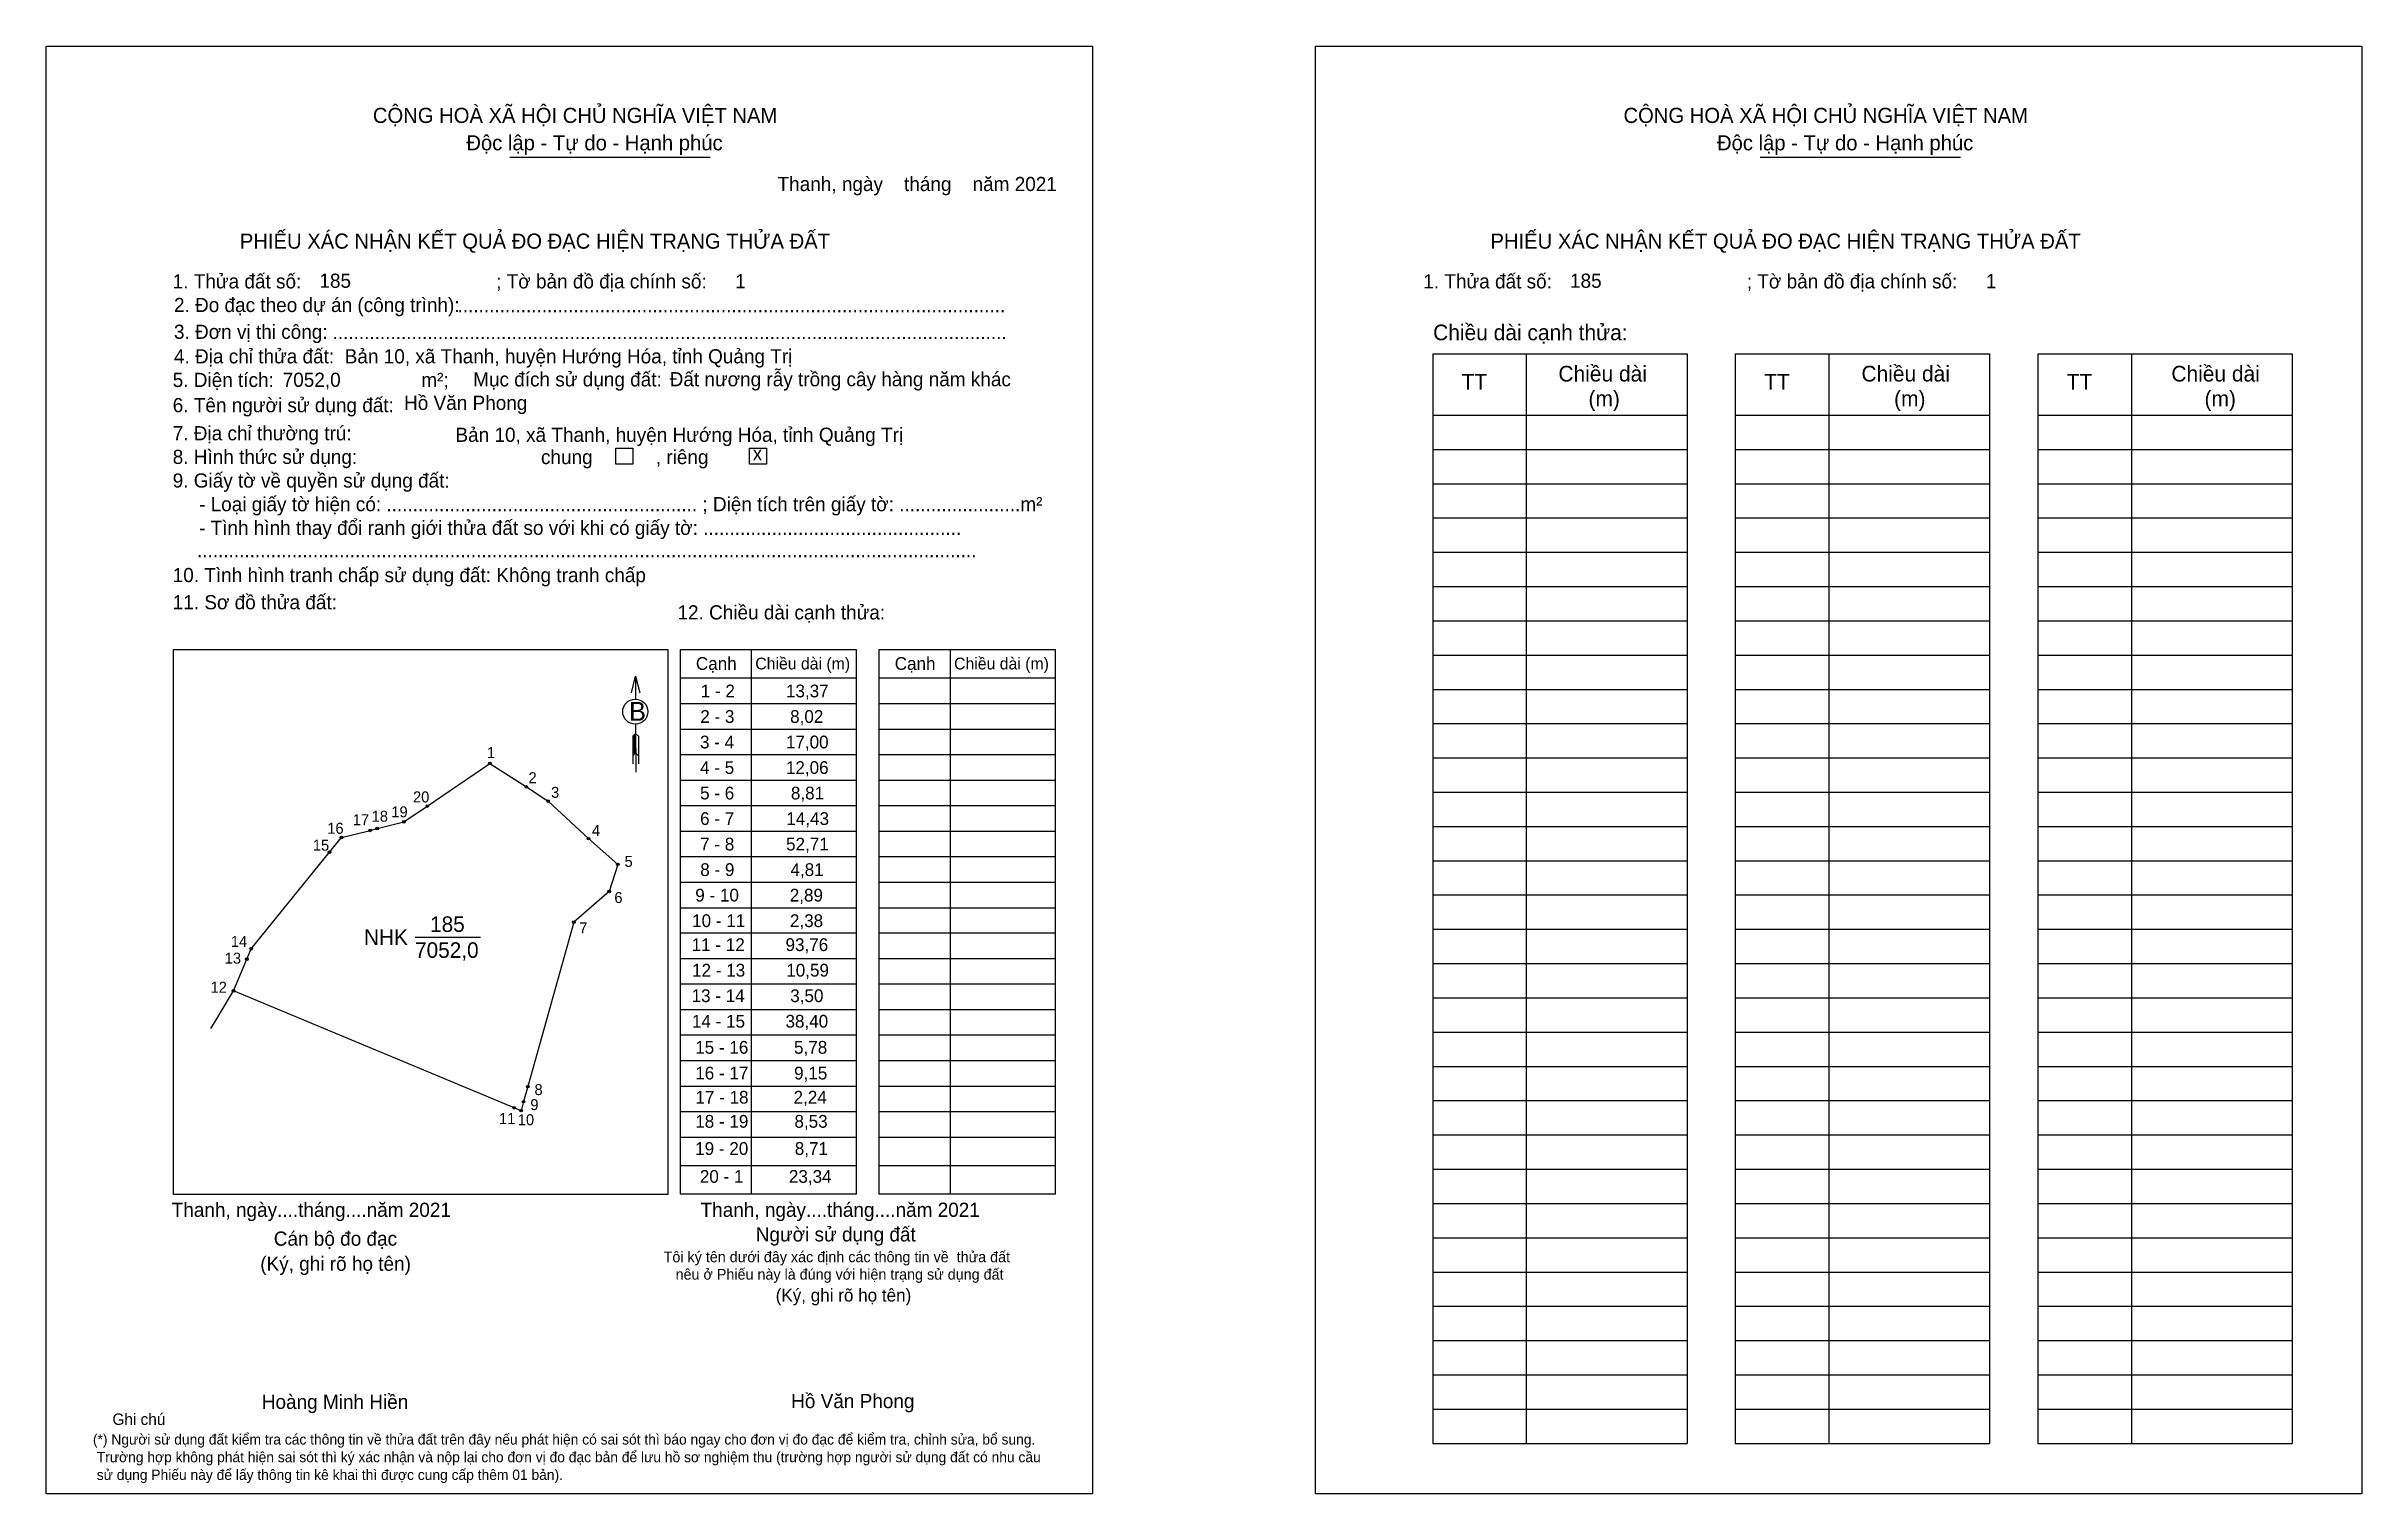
# Model space of a CAD drawing. Extents: x 545404 to 546118, y 1826095 to 1826541.
import ezdxf

# ---------------------------------------------------------------- set-up
doc = ezdxf.new("R2010")
doc.units = 0
for name, color, linetype in [('CanhThua', 7, 'Continuous'), ('kqddKhungInTrang1', 7, 'Continuous'), ('kqddKhungInTrang2', 7, 'Continuous'), ('kqddNoiDung', 7, 'Continuous'), ('kqddTemplate', 7, 'Continuous'), ('MocDinhThua', 7, 'Continuous'), ('NhanDiaChinhThua', 7, 'Continuous'), ('RauThua', 7, 'Continuous'), ('SoHieuDinhThua', 7, 'Continuous')]:
    doc.layers.add(name, color=color, linetype=linetype)

msp = doc.modelspace()

# ---------------------------------------------------------------- linework, layer by layer
at = {"layer": 'CanhThua'}
for p, q in [((545521.44, 1826306.89), (545540.76, 1826319.99)), ((545540.76, 1826319.99), (545552.01, 1826312.77)), ((545514.23, 1826302), (545521.44, 1826306.89)), ((545552.01, 1826312.77), (545558.75, 1826308.43)), ((545558.75, 1826308.43), (545571.16, 1826296.82)), ((545494.91, 1826297.15), (545503.78, 1826299.38)), ((545503.78, 1826299.38), (545505.96, 1826299.93)), ((545505.96, 1826299.93), (545514.23, 1826302)), ((545467.05, 1826262.87), (545491.27, 1826292.67)), ((545491.27, 1826292.67), (545494.91, 1826297.15)), ((545571.16, 1826296.82), (545580.26, 1826288.9)), ((545580.26, 1826288.9), (545577.55, 1826280.52)), ((545577.55, 1826280.52), (545566.64, 1826271.08)), ((545566.64, 1826271.08), (545552.46, 1826220.31)), ((545461.64, 1826249.86), (545465.71, 1826259.64)), ((545465.71, 1826259.64), (545467.05, 1826262.87)), ((545548.19, 1826213.82), (545461.64, 1826249.86)), ((545550.39, 1826212.9), (545548.19, 1826213.82)), ((545551.16, 1826215.68), (545550.39, 1826212.9)), ((545552.46, 1826220.31), (545551.16, 1826215.68))]:
    msp.add_line(p, q, dxfattribs=at)
at = {"layer": 'kqddKhungInTrang1'}
msp.add_lwpolyline([(545403.85, 1826541.27), (545726.69, 1826541.27), (545726.69, 1826094.74), (545403.85, 1826094.74)], close=True, dxfattribs=at)
at = {"layer": 'kqddKhungInTrang2'}
msp.add_lwpolyline([(545795.56, 1826541.27), (546118.4, 1826541.27), (546118.4, 1826094.74), (545795.56, 1826094.74)], close=True, dxfattribs=at)
at = {"layer": 'kqddTemplate'}
for p, q in [((545546.85, 1826507.09), (545608.68, 1826507.09)), ((545932.8, 1826507.09), (545994.63, 1826507.09)), ((545831.7, 1826446.4), (545910.2, 1826446.4)), ((545831.7, 1826446.4), (545831.7, 1826110.25)), ((545860.59, 1826446.4), (545860.59, 1826110.25)), ((545910.2, 1826446.4), (545910.2, 1826110.25)), ((545925.07, 1826446.4), (545925.07, 1826110.25)), ((545925.07, 1826446.4), (546003.57, 1826446.4)), ((545953.96, 1826446.4), (545953.96, 1826110.25)), ((546003.57, 1826446.4), (546003.57, 1826110.25)), ((546018.44, 1826446.4), (546018.44, 1826110.25)), ((546018.44, 1826446.4), (546096.94, 1826446.4)), ((546047.33, 1826446.4), (546047.33, 1826110.24)), ((546096.94, 1826446.4), (546096.94, 1826110.24)), ((545831.7, 1826427.48), (545910.2, 1826427.48)), ((545925.07, 1826427.48), (546003.57, 1826427.48)), ((546018.44, 1826427.48), (546096.94, 1826427.48)), ((545831.7, 1826416.91), (545910.2, 1826416.91)), ((545925.07, 1826416.9), (546003.57, 1826416.9)), ((546018.44, 1826416.9), (546096.94, 1826416.9)), ((545831.7, 1826406.33), (545910.2, 1826406.33)), ((545925.07, 1826406.33), (546003.57, 1826406.33)), ((546018.44, 1826406.33), (546096.94, 1826406.33)), ((545831.7, 1826395.76), (545910.2, 1826395.76)), ((545925.07, 1826395.76), (546003.57, 1826395.76)), ((546018.44, 1826395.76), (546096.94, 1826395.76)), ((545831.7, 1826385.18), (545910.2, 1826385.18)), ((545925.07, 1826385.18), (546003.57, 1826385.18)), ((546018.44, 1826385.18), (546096.94, 1826385.18)), ((545831.7, 1826374.61), (545910.2, 1826374.61)), ((545925.07, 1826374.61), (546003.57, 1826374.61)), ((546018.44, 1826374.61), (546096.94, 1826374.61)), ((545831.7, 1826364.03), (545910.2, 1826364.03)), ((545925.07, 1826364.03), (546003.57, 1826364.03)), ((546018.44, 1826364.03), (546096.94, 1826364.03)), ((545599.55, 1826355.19), (545653.93, 1826355.19)), ((545599.55, 1826187.15), (545599.55, 1826355.19)), ((545621.42, 1826355.19), (545621.42, 1826187.15)), ((545653.93, 1826187.15), (545653.93, 1826355.19)), ((545660.9, 1826355.19), (545715.28, 1826355.19)), ((545660.9, 1826187.15), (545660.9, 1826355.19)), ((545682.77, 1826355.19), (545682.77, 1826187.15)), ((545715.28, 1826187.15), (545715.28, 1826355.19)), ((545831.7, 1826353.46), (545910.2, 1826353.46)), ((545925.07, 1826353.46), (546003.57, 1826353.46)), ((546018.44, 1826353.46), (546096.94, 1826353.46)), ((545585.69, 1826346.93), (545585.7, 1826339.88)), ((545599.55, 1826346.39), (545653.93, 1826346.39)), ((545660.9, 1826346.39), (545715.28, 1826346.39)), ((545831.7, 1826342.88), (545910.2, 1826342.88)), ((545925.07, 1826342.88), (546003.57, 1826342.88)), ((546018.44, 1826342.88), (546096.94, 1826342.88)), ((545599.55, 1826338.52), (545653.93, 1826338.52)), ((545660.9, 1826338.52), (545715.28, 1826338.52)), ((545585.72, 1826329.28), (545584.81, 1826328.42)), ((545585.72, 1826328.88), (545584.81, 1826328.01)), ((545585.72, 1826328.48), (545584.81, 1826327.61)), ((545584.81, 1826328.42), (545584.81, 1826319.91)), ((545585.72, 1826328.07), (545584.81, 1826327.21)), ((545585.72, 1826327.67), (545584.81, 1826326.8)), ((545585.72, 1826332.13), (545585.74, 1826317.29)), ((545585.72, 1826329.28), (545586.65, 1826328.42)), ((545586.65, 1826328.42), (545586.65, 1826319.91)), ((545599.55, 1826330.64), (545653.93, 1826330.64)), ((545660.9, 1826330.64), (545715.28, 1826330.64)), ((545831.7, 1826332.31), (545910.2, 1826332.31)), ((545925.07, 1826332.31), (546003.57, 1826332.31)), ((546018.44, 1826332.31), (546096.94, 1826332.31)), ((545585.72, 1826327.27), (545584.81, 1826326.4)), ((545585.72, 1826326.87), (545584.81, 1826326)), ((545585.72, 1826326.46), (545584.81, 1826325.6)), ((545585.73, 1826326.06), (545584.81, 1826325.19)), ((545585.73, 1826325.66), (545584.81, 1826324.79)), ((545585.73, 1826325.26), (545584.81, 1826324.39)), ((545585.73, 1826324.85), (545584.81, 1826323.98)), ((545585.73, 1826324.45), (545584.81, 1826323.58)), ((545585.73, 1826324.05), (545584.81, 1826323.18)), ((545585.73, 1826323.65), (545584.81, 1826322.78)), ((545585.73, 1826323.25), (545584.81, 1826322.37)), ((545585.73, 1826323.25), (545586.65, 1826322.37)), ((545599.55, 1826322.77), (545653.93, 1826322.77)), ((545660.9, 1826322.77), (545715.28, 1826322.77)), ((545831.7, 1826321.74), (545910.2, 1826321.74)), ((545925.07, 1826321.73), (546003.57, 1826321.73)), ((546018.44, 1826321.73), (546096.94, 1826321.73)), ((545599.55, 1826314.89), (545653.93, 1826314.89)), ((545660.9, 1826314.89), (545715.28, 1826314.89)), ((545599.55, 1826307.02), (545653.93, 1826307.02)), ((545660.9, 1826307.02), (545715.28, 1826307.02)), ((545831.7, 1826311.16), (545910.2, 1826311.16)), ((545925.07, 1826311.16), (546003.57, 1826311.16)), ((546018.44, 1826311.16), (546096.94, 1826311.16)), ((545599.55, 1826299.15), (545653.93, 1826299.15)), ((545660.9, 1826299.15), (545715.28, 1826299.15)), ((545831.7, 1826300.59), (545910.2, 1826300.59)), ((545925.07, 1826300.59), (546003.57, 1826300.59)), ((546018.44, 1826300.59), (546096.94, 1826300.59)), ((545599.55, 1826291.27), (545653.93, 1826291.27)), ((545660.9, 1826291.27), (545715.28, 1826291.27)), ((545831.7, 1826290.01), (545910.2, 1826290.01)), ((545925.07, 1826290.01), (546003.57, 1826290.01)), ((546018.44, 1826290.01), (546096.94, 1826290.01)), ((545599.55, 1826283.4), (545653.93, 1826283.4)), ((545660.9, 1826283.4), (545715.28, 1826283.4)), ((545831.7, 1826279.44), (545910.2, 1826279.44)), ((545925.07, 1826279.44), (546003.57, 1826279.44)), ((546018.44, 1826279.44), (546096.94, 1826279.44)), ((545599.55, 1826275.52), (545653.93, 1826275.52)), ((545660.9, 1826275.52), (545715.28, 1826275.52)), ((545653.93, 1826267.65), (545599.55, 1826267.65)), ((545715.28, 1826267.65), (545660.9, 1826267.65)), ((545831.7, 1826268.86), (545910.2, 1826268.86)), ((545925.07, 1826268.86), (546003.57, 1826268.86)), ((546018.44, 1826268.86), (546096.94, 1826268.86)), ((545653.93, 1826259.77), (545599.55, 1826259.77)), ((545715.28, 1826259.77), (545660.9, 1826259.77)), ((545831.7, 1826258.29), (545910.2, 1826258.29)), ((545925.07, 1826258.29), (546003.57, 1826258.29)), ((546018.44, 1826258.29), (546096.94, 1826258.29)), ((545653.93, 1826251.9), (545599.55, 1826251.9)), ((545715.28, 1826251.9), (545660.9, 1826251.9)), ((545653.93, 1826244.02), (545599.55, 1826244.02)), ((545715.28, 1826244.02), (545660.9, 1826244.02)), ((545831.7, 1826247.71), (545910.2, 1826247.71)), ((545925.07, 1826247.71), (546003.57, 1826247.71)), ((546018.44, 1826247.71), (546096.94, 1826247.71)), ((545653.93, 1826236.15), (545599.55, 1826236.15)), ((545715.28, 1826236.15), (545660.9, 1826236.15)), ((545831.7, 1826237.14), (545910.2, 1826237.14)), ((545925.07, 1826237.14), (546003.57, 1826237.14)), ((546018.44, 1826237.14), (546096.94, 1826237.14)), ((545653.93, 1826228.27), (545599.55, 1826228.27)), ((545715.28, 1826228.27), (545660.9, 1826228.27)), ((545653.93, 1826220.4), (545599.55, 1826220.4)), ((545715.28, 1826220.4), (545660.9, 1826220.4)), ((545831.7, 1826226.56), (545910.2, 1826226.56)), ((545925.07, 1826226.56), (546003.57, 1826226.56)), ((546018.44, 1826226.56), (546096.94, 1826226.56)), ((545831.7, 1826215.99), (545910.2, 1826215.99)), ((545925.07, 1826215.99), (546003.57, 1826215.99)), ((546018.44, 1826215.99), (546096.94, 1826215.99)), ((545653.93, 1826212.53), (545599.55, 1826212.53)), ((545715.28, 1826212.53), (545660.9, 1826212.53)), ((545653.93, 1826204.65), (545599.55, 1826204.65)), ((545715.28, 1826204.65), (545660.9, 1826204.65)), ((545831.7, 1826205.42), (545910.2, 1826205.42)), ((545925.07, 1826205.42), (546003.57, 1826205.42)), ((546018.44, 1826205.41), (546096.94, 1826205.41)), ((545653.93, 1826195.9), (545599.55, 1826195.9)), ((545715.28, 1826195.9), (545660.9, 1826195.9)), ((545831.7, 1826194.84), (545910.2, 1826194.84)), ((545925.07, 1826194.84), (546003.57, 1826194.84)), ((546018.44, 1826194.84), (546096.94, 1826194.84)), ((545653.93, 1826187.15), (545599.55, 1826187.15)), ((545715.28, 1826187.15), (545660.9, 1826187.15)), ((545831.7, 1826184.27), (545910.2, 1826184.27)), ((545925.07, 1826184.27), (546003.57, 1826184.27)), ((546018.44, 1826184.27), (546096.94, 1826184.27)), ((545831.7, 1826173.69), (545910.2, 1826173.69)), ((545925.07, 1826173.69), (546003.57, 1826173.69)), ((546018.44, 1826173.69), (546096.94, 1826173.69)), ((545831.7, 1826163.12), (545910.2, 1826163.12)), ((545925.07, 1826163.12), (546003.57, 1826163.12)), ((546018.44, 1826163.12), (546096.94, 1826163.12)), ((545831.7, 1826152.54), (545910.2, 1826152.54)), ((545925.07, 1826152.54), (546003.57, 1826152.54)), ((546018.44, 1826152.54), (546096.94, 1826152.54)), ((545831.7, 1826141.97), (545910.2, 1826141.97)), ((545925.07, 1826141.97), (546003.57, 1826141.97)), ((546018.44, 1826141.97), (546096.94, 1826141.97)), ((545831.7, 1826131.39), (545910.2, 1826131.39)), ((545925.07, 1826131.39), (546003.57, 1826131.39)), ((546018.44, 1826131.39), (546096.94, 1826131.39)), ((545831.7, 1826120.82), (545910.2, 1826120.82)), ((545925.07, 1826120.82), (546003.57, 1826120.82)), ((546018.44, 1826120.82), (546096.94, 1826120.82)), ((545831.7, 1826110.25), (545910.2, 1826110.25)), ((545925.07, 1826110.25), (546003.57, 1826110.25)), ((546018.44, 1826110.24), (546096.94, 1826110.24))]:
    msp.add_line(p, q, dxfattribs=at)
for points in [[(545579.57, 1826417.25), (545584.82, 1826417.25), (545584.82, 1826412.36), (545579.57, 1826412.36)], [(545620.88, 1826417.25), (545626.14, 1826417.25), (545626.14, 1826412.36), (545620.88, 1826412.36)], [(545443.13, 1826355.19), (545595.68, 1826355.19), (545595.68, 1826187), (545443.13, 1826187)]]:
    msp.add_lwpolyline(points, close=True, dxfattribs=at)
msp.add_lwpolyline([(545584.42, 1826341.82), (545585.69, 1826346.93), (545586.98, 1826341.83)], dxfattribs=at)
msp.add_circle((545585.61, 1826336), 3.88, dxfattribs=at)
at = {"layer": 'MocDinhThua'}
for centre in [(545540.76, 1826319.99), (545521.44, 1826306.89), (545552.01, 1826312.77), (545558.75, 1826308.43), (545503.78, 1826299.38), (545505.96, 1826299.93), (545514.23, 1826302), (545491.27, 1826292.67), (545494.91, 1826297.15), (545571.16, 1826296.82), (545580.26, 1826288.9), (545577.55, 1826280.52), (545566.64, 1826271.08), (545467.05, 1826262.87), (545465.71, 1826259.64), (545461.64, 1826249.86), (545552.46, 1826220.31), (545548.19, 1826213.82), (545550.39, 1826212.9), (545551.16, 1826215.68)]:
    msp.add_circle(centre, 0.407, dxfattribs=at)
at = {"layer": 'NhanDiaChinhThua'}
msp.add_line((545517.65, 1826266.45), (545537.82, 1826266.45), dxfattribs=at)
at = {"layer": 'RauThua'}
for p, q in [((545457.49, 1826243.01), (545461.64, 1826249.86)), ((545454.64, 1826238.3), (545456.75, 1826241.79)), ((545456.75, 1826241.79), (545457.49, 1826243.01))]:
    msp.add_line(p, q, dxfattribs=at)

# ---------------------------------------------------------------- texts
at = {"layer": 'kqddNoiDung'}
for s, height, p in [('Thanh, ngày    tháng    năm 2021  ', 4.3747, (545629.53, 1826496.61)), ('185', 4.375, (545488.13, 1826466.76)), ('1', 4.37, (545616.43, 1826466.62)), ('185', 4.375, (545874.08, 1826466.76)), ('1', 4.37, (546002.38, 1826466.62)), ('........................................................................................................', 4.37475, (545530.76, 1826459.22)), ('................................................................................................................................', 4.37475, (545492.18, 1826450.93)), ('Đất nương rẫy trồng cây hàng năm khác', 4.3747, (545596.22, 1826436.38)), ('7052,0', 4.375, (545476.8, 1826436.21)), ('Hồ Văn Phong', 4.3747, (545514.26, 1826429.1)), ('Bản 10, xã Thanh, huyện Hướng Hóa, tỉnh Quảng Trị', 4.3747, (545530.12, 1826419.24)), ('x', 4.37, (545621.85, 1826413.5)), ('1 - 2', 3.937, (545605.83, 1826340.42)), ('13,37', 3.937, (545632.12, 1826340.42)), ('2 - 3', 3.937, (545605.67, 1826332.54)), ('8,02', 3.937, (545633.4, 1826332.54)), ('3 - 4', 3.937, (545605.59, 1826324.67)), ('17,00', 3.937, (545632.1, 1826324.67)), ('4 - 5', 3.937, (545605.61, 1826316.79)), ('12,06', 3.937, (545632.1, 1826316.79)), ('5 - 6', 3.937, (545605.62, 1826308.92)), ('8,81', 3.937, (545633.64, 1826308.92)), ('6 - 7', 3.937, (545605.62, 1826301.05)), ('14,43', 3.937, (545632.23, 1826301.05)), ('7 - 8', 3.937, (545605.64, 1826293.17)), ('52,71', 3.937, (545632.15, 1826293.17)), ('8 - 9', 3.937, (545605.67, 1826285.3)), ('4,81', 3.937, (545633.51, 1826285.3)), ('9 - 10', 3.937, (545604.13, 1826277.42)), ('2,89', 3.937, (545633.29, 1826277.42)), ('10 - 11', 3.937, (545603.16, 1826269.55)), ('2,38', 3.937, (545633.34, 1826269.55)), ('11 - 12', 3.937, (545603.02, 1826262.15)), ('93,76', 3.937, (545631.98, 1826262.15)), ('12 - 13', 3.937, (545603.14, 1826254.27)), ('10,59', 3.937, (545632.21, 1826254.27)), ('13 - 14', 3.937, (545603, 1826246.4)), ('3,50', 3.937, (545633.43, 1826246.4)), ('14 - 15', 3.937, (545603.09, 1826238.52)), ('38,40', 3.937, (545631.97, 1826238.52)), ('15 - 16', 3.937, (545604.11, 1826230.47)), ('5,78', 3.937, (545634.61, 1826230.47)), ('16 - 17', 3.937, (545604.13, 1826222.53)), ('9,15', 3.937, (545634.62, 1826222.53)), ('17 - 18', 3.937, (545604.17, 1826215.08)), ('2,24', 3.937, (545634.47, 1826215.08)), ('18 - 19', 3.937, (545604.12, 1826207.64)), ('8,53', 3.937, (545634.73, 1826207.64)), ('19 - 20', 3.937, (545604.1, 1826199.26)), ('8,71', 3.937, (545634.84, 1826199.26)), ('20 - 1', 3.937, (545605.54, 1826190.65)), ('23,34', 3.937, (545633.02, 1826190.65)), ('Thanh, ngày....tháng....năm 2021', 4.3747, (545442.54, 1826180.14)), ('Thanh, ngày....tháng....năm 2021', 4.3747, (545605.77, 1826180.14)), ('Hồ Văn Phong', 4.3747, (545633.72, 1826121.14))]:
    msp.add_text(s, height=height, dxfattribs=at).set_placement(p)
at = {"layer": 'kqddTemplate'}
for s, height, p in [('CỘNG HOÀ XÃ HỘI CHỦ NGHĨA VIỆT NAM', 4.6664, (545504.63, 1826517.62)), ('CỘNG HOÀ XÃ HỘI CHỦ NGHĨA VIỆT NAM', 4.6664, (545890.58, 1826517.62)), ('Độc lập - Tự do - Hạnh phúc', 4.6664, (545533.48, 1826509.18)), ('Độc lập - Tự do - Hạnh phúc', 4.6664, (545919.44, 1826509.18)), ('PHIẾU XÁC NHẬN KẾT QUẢ ĐO ĐẠC HIỆN TRẠNG THỬA ĐẤT', 4.6664, (545463.57, 1826478.84)), ('PHIẾU XÁC NHẬN KẾT QUẢ ĐO ĐẠC HIỆN TRẠNG THỬA ĐẤT', 4.6664, (545849.53, 1826478.84)), ('1. Thửa đất số:                                     ; Tờ bản đồ địa chính số:', 4.3747, (545442.86, 1826466.58)), ('1. Thửa đất số:                                     ; Tờ bản đồ địa chính số:', 4.3747, (545828.81, 1826466.58)), ('2. Đo đạc theo dự án (công trình): ', 4.3747, (545443.25, 1826459.29)), ('3. Đơn vị thi công: ', 4.3747, (545443.25, 1826451.02)), ('Chiều dài cạnh thửa:', 4.834, (545831.83, 1826450.58)), ('4. Địa chỉ thửa đất:  Bản 10, xã Thanh, huyện Hướng Hóa, tỉnh Quảng Trị', 4.3747, (545443.25, 1826443.45)), ('Chiều dài', 4.834, (545870.5, 1826437.86)), ('Chiều dài', 4.834, (545964.01, 1826437.86)), ('Chiều dài', 4.834, (546059.66, 1826437.86)), ('5. Diện tích:                            m²; ', 4.3747, (545442.86, 1826436.16)), ('Mục đích sử dụng đất:', 4.3747, (545535.58, 1826436.34)), ('TT', 4.834, (545840.62, 1826435.37)), ('(m)', 4.834, (545879.78, 1826430.18)), ('TT', 4.834, (545933.99, 1826435.37)), ('(m)', 4.834, (545974.09, 1826430.17)), ('TT', 4.834, (546027.36, 1826435.37)), ('(m)', 4.834, (546069.9, 1826430.17)), ('6. Tên người sử dụng đất:', 4.3747, (545442.86, 1826428.38)), ('7. Địa chỉ thường trú:', 4.3747, (545442.86, 1826419.71)), ('8. Hình thức sử dụng:', 4.3747, (545442.86, 1826412.42)), ('chung            , riêng', 4.3747, (545556.51, 1826412.37)), ('9. Giấy tờ về quyền sử dụng đất:', 4.3747, (545442.86, 1826405.13)), ('     - Loại giấy tờ hiện có: ........................................................... ; Diện tích trên giấy tờ: .......................m²', 4.37475, (545442.86, 1826397.84)), ('     - Tình hình thay đổi ranh giới thửa đất so với khi có giấy tờ: .................................................', 4.37475, (545442.86, 1826390.54)), ('10. Tình hình tranh chấp sử dụng đất: Không tranh chấp', 4.3747, (545442.86, 1826375.96)), ('....................................................................................................................................................', 4.37475, (545450.35, 1826383.62)), ('11. Sơ đồ thửa đất:', 4.3747, (545442.86, 1826367.58)), ('12. Chiều dài cạnh thửa:', 4.3747, (545598.63, 1826364.45)), ('Cạnh', 3.937, (545604.32, 1826348.89)), ('Chiều dài (m)', 3.6456, (545622.65, 1826349.02)), ('Cạnh', 3.937, (545665.68, 1826348.89)), ('Chiều dài (m)', 3.6456, (545684, 1826349.02)), ('B', 5.83, (545583.7, 1826333.19)), ('Cán bộ đo đạc', 4.3747, (545474.05, 1826171.24)), ('Người sử dụng đất', 4.3747, (545622.78, 1826172.56)), ('(Ký, ghi rõ họ tên)', 4.3747, (545469.88, 1826163.51)), ('Tôi ký tên dưới đây xác định các thông tin về  thửa đất ', 3.3073, (545594.36, 1826166.14)), ('nêu ở Phiếu này là đúng với hiện trạng sử dụng đất', 3.3073, (545598.05, 1826160.77)), ('(Ký, ghi rõ họ tên)', 3.9373, (545628.94, 1826154.01)), ('Hoàng Minh Hiền', 4.3747, (545470.36, 1826120.89)), ('(*) Người sử dụng đất kiểm tra các thông tin về thửa đất trên đây nếu phát hiện có sai sót thì báo ngay cho đơn vị đo đạc để kiểm tra, chỉnh sửa, bổ sung.', 3.18919, (545418.24, 1826109.9)), ('Ghi chú', 3.544, (545424.27, 1826115.94)), (' Trường hợp không phát hiện sai sót thì ký xác nhận và nộp lại cho đơn vị đo đạc bản để lưu hồ sơ nghiệm thu (trường hợp người sử dụng đất có nhu cầu', 3.18919, (545418.24, 1826104.44)), (' sử dụng Phiếu này để lấy thông tin kê khai thì được cung cấp thêm 01 bản).', 3.1892, (545418.24, 1826098.98))]:
    msp.add_text(s, height=height, dxfattribs=at).set_placement(p)
at = {"layer": 'NhanDiaChinhThua'}
for s, p in [('185', (545522.28, 1826268.05)), ('NHK', (545501.91, 1826264.05)), ('7052,0', (545517.65, 1826260.05))]:
    msp.add_text(s, height=4.797, dxfattribs=at).set_placement(p)
at = {"layer": 'SoHieuDinhThua'}
for s, height, p in [('1', 3.39, (545539.84, 1826321.69)), ('2', 3.39, (545552.65, 1826313.92)), ('19', 3.391, (545510.32, 1826303.4)), ('20', 3.391, (545517.02, 1826308)), ('3', 3.39, (545559.63, 1826309.41)), ('16', 3.391, (545490.56, 1826298.32)), ('17', 3.391, (545498.43, 1826300.97)), ('18', 3.391, (545504.25, 1826302.05)), ('4', 3.39, (545572.23, 1826297.64)), ('15', 3.391, (545486.1, 1826293.11)), ('5', 3.39, (545582.3, 1826288.11)), ('6', 3.39, (545579.16, 1826276.96)), ('7', 3.39, (545568.3, 1826267.57)), ('14', 3.391, (545460.8, 1826263.4)), ('13', 3.391, (545458.91, 1826258.25)), ('12', 3.391, (545454.53, 1826249.29)), ('8', 3.39, (545554.51, 1826217.71)), ('9', 3.39, (545553.22, 1826213.07)), ('11', 3.391, (545543.55, 1826208.78)), ('10', 3.391, (545549.35, 1826208.41))]:
    msp.add_text(s, height=height, dxfattribs=at).set_placement(p)

doc.saveas('drawing.dxf')
